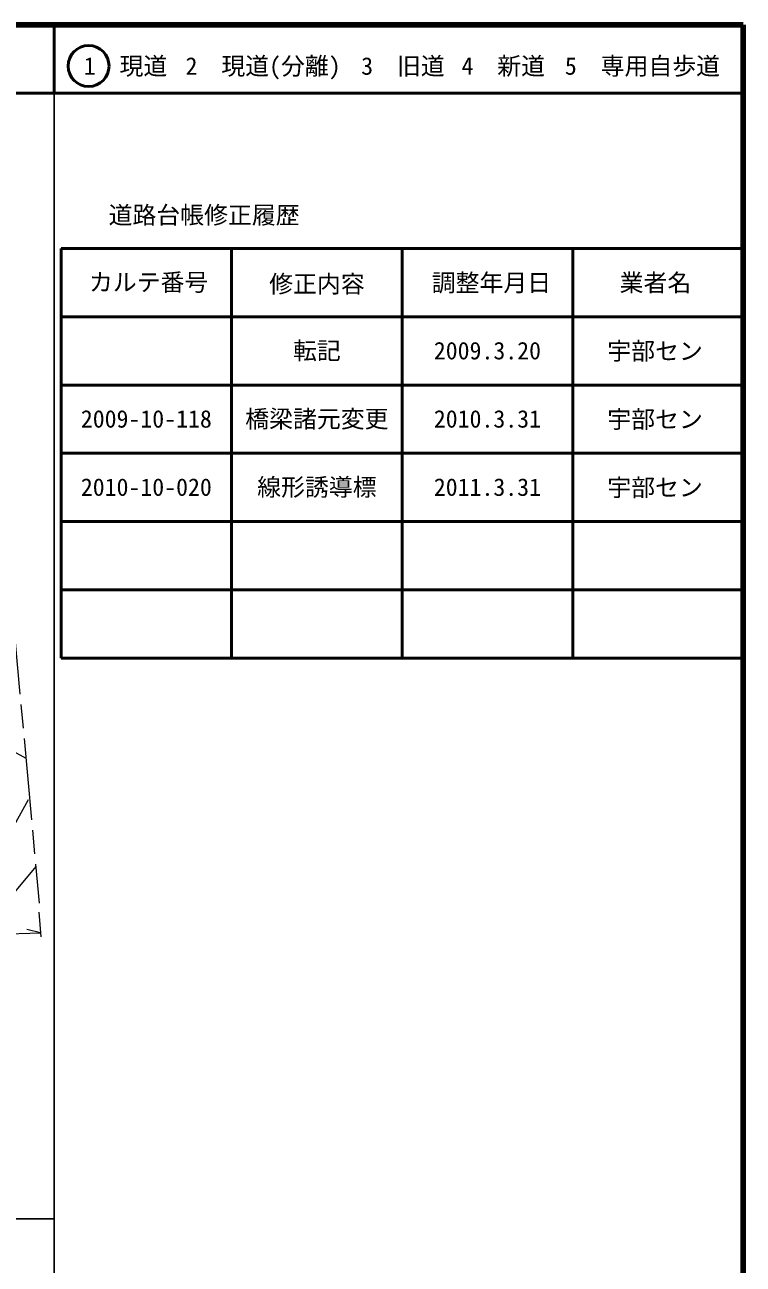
# Model space of a CAD drawing. Units: millimetres at full size, sheet at 1:1000; details may follow other scales. Extents: x 40000 to 680000, y 20000 to 380000.
# Drawn here: x 574682 to 680000, y 198357 to 380000 of the extents above; entities that cross this region are included whole.
import ezdxf
from ezdxf.enums import TextEntityAlignment as Align

# ---------------------------------------------------------------- set-up
doc = ezdxf.new("R2010")
doc.units = ezdxf.units.MM
doc.header["$LTSCALE"] = 1000
doc.linetypes.add('CHAIN', pattern=[18.5, 12, -1.5, 3.5, -1.5])
for name, color, linetype, lineweight in [('S-BGD', 7, 'Continuous', 13), ('S-BMK', 2, 'CHAIN', 13), ('S-TTL', 2, 'Continuous', 140), ('S-TTL-BAND', 7, 'Continuous', 25), ('S-TTL-FRAM', 2, 'Continuous', 50), ('S-TTL-LINE', 7, 'Continuous', 50), ('S-TTL-TXT', 7, 'Continuous', 13)]:
    doc.layers.add(name, color=color, linetype=linetype, lineweight=lineweight)
doc.styles.add('ＭＳ ゴシック', font='')
doc.styles.get('ＭＳ ゴシック').set_extended_font_data('MS Gothic')

msp = doc.modelspace()

# ---------------------------------------------------------------- linework, layer by layer
at = {"layer": 'S-BGD'}
for p, q in [((576293, 256643), (570741, 249996)), ((576765, 249936), (577022, 246332)), ((576978, 246943), (574961, 247411)), ((545596, 245828), (576978, 246943))]:
    msp.add_line(p, q, dxfattribs=at)
msp.add_lwpolyline([(575192, 266425), (573093, 262605), (564644, 267246), (567024, 271580), (564162, 273153), (566361, 277156), (574840, 272499)], dxfattribs=at)
at = {"layer": 'S-BMK'}
msp.add_line((569506, 330692), (576783, 251291), dxfattribs=at)
at = {"layer": 'S-TTL'}
for p, q in [((680000, 380000), (40000, 380000)), ((680000, 20000), (680000, 380000))]:
    msp.add_line(p, q, dxfattribs=at)
at = {"layer": 'S-TTL-BAND'}
for p, q in [((579000, 20000), (579000, 370000)), ((40000, 205000), (579000, 205000))]:
    msp.add_line(p, q, dxfattribs=at)
at = {"layer": 'S-TTL-FRAM'}
for p, q in [((580000, 347197), (580000, 287197)), ((580000, 347197), (680000, 347197)), ((580000, 287197), (680000, 287197))]:
    msp.add_line(p, q, dxfattribs=at)
at = {"layer": 'S-TTL-LINE'}
for p, q in [((579000, 380000), (579000, 370000)), ((40000, 370000), (680000, 370000)), ((605000, 347197), (605000, 287197)), ((630000, 347197), (630000, 287197)), ((655000, 347197), (655000, 287197)), ((580000, 337197), (680000, 337197)), ((580000, 327197), (680000, 327197)), ((580000, 317197), (680000, 317197)), ((580000, 307197), (680000, 307197)), ((580000, 297197), (680000, 297197))]:
    msp.add_line(p, q, dxfattribs=at)
msp.add_circle((584031, 373958), 3000, dxfattribs=at)

# ---------------------------------------------------------------- texts
at = {"layer": 'S-TTL-TXT', "style": 'ＭＳ ゴシック'}
for s, p in [('1\u3000現道', (589448, 373958)), ('2\u3000現道(分離)', (609619, 373958)), ('3\u3000旧道', (630121, 373958)), ('4\u3000新道', (644824, 373958)), ('5\u3000専用自歩道', (665228, 373958)), ('道路台帳修正履歴', (600968, 352113)), ('カルテ番号', (592839, 342277)), ('修正内容', (617509, 342023)), ('調整年月日', (643089, 342197)), ('業者名', (667134, 342197)), ('転記', (617500, 332245)), ('2009.3.20', (642500, 332245)), ('宇部セン', (667077, 332189)), ('2009-10-118', (592500, 322245)), ('橋梁諸元変更', (617500, 322245)), ('2010.3.31', (642500, 322245)), ('宇部セン', (667077, 322189)), ('2010-10-020', (592500, 312245)), ('線形誘導標', (617500, 312245)), ('2011.3.31', (642500, 312245)), ('宇部セン', (667077, 312189))]:
    msp.add_text(s, height=2566, dxfattribs=at).set_placement(p, align=Align.MIDDLE_CENTER)

doc.saveas('drawing.dxf')
